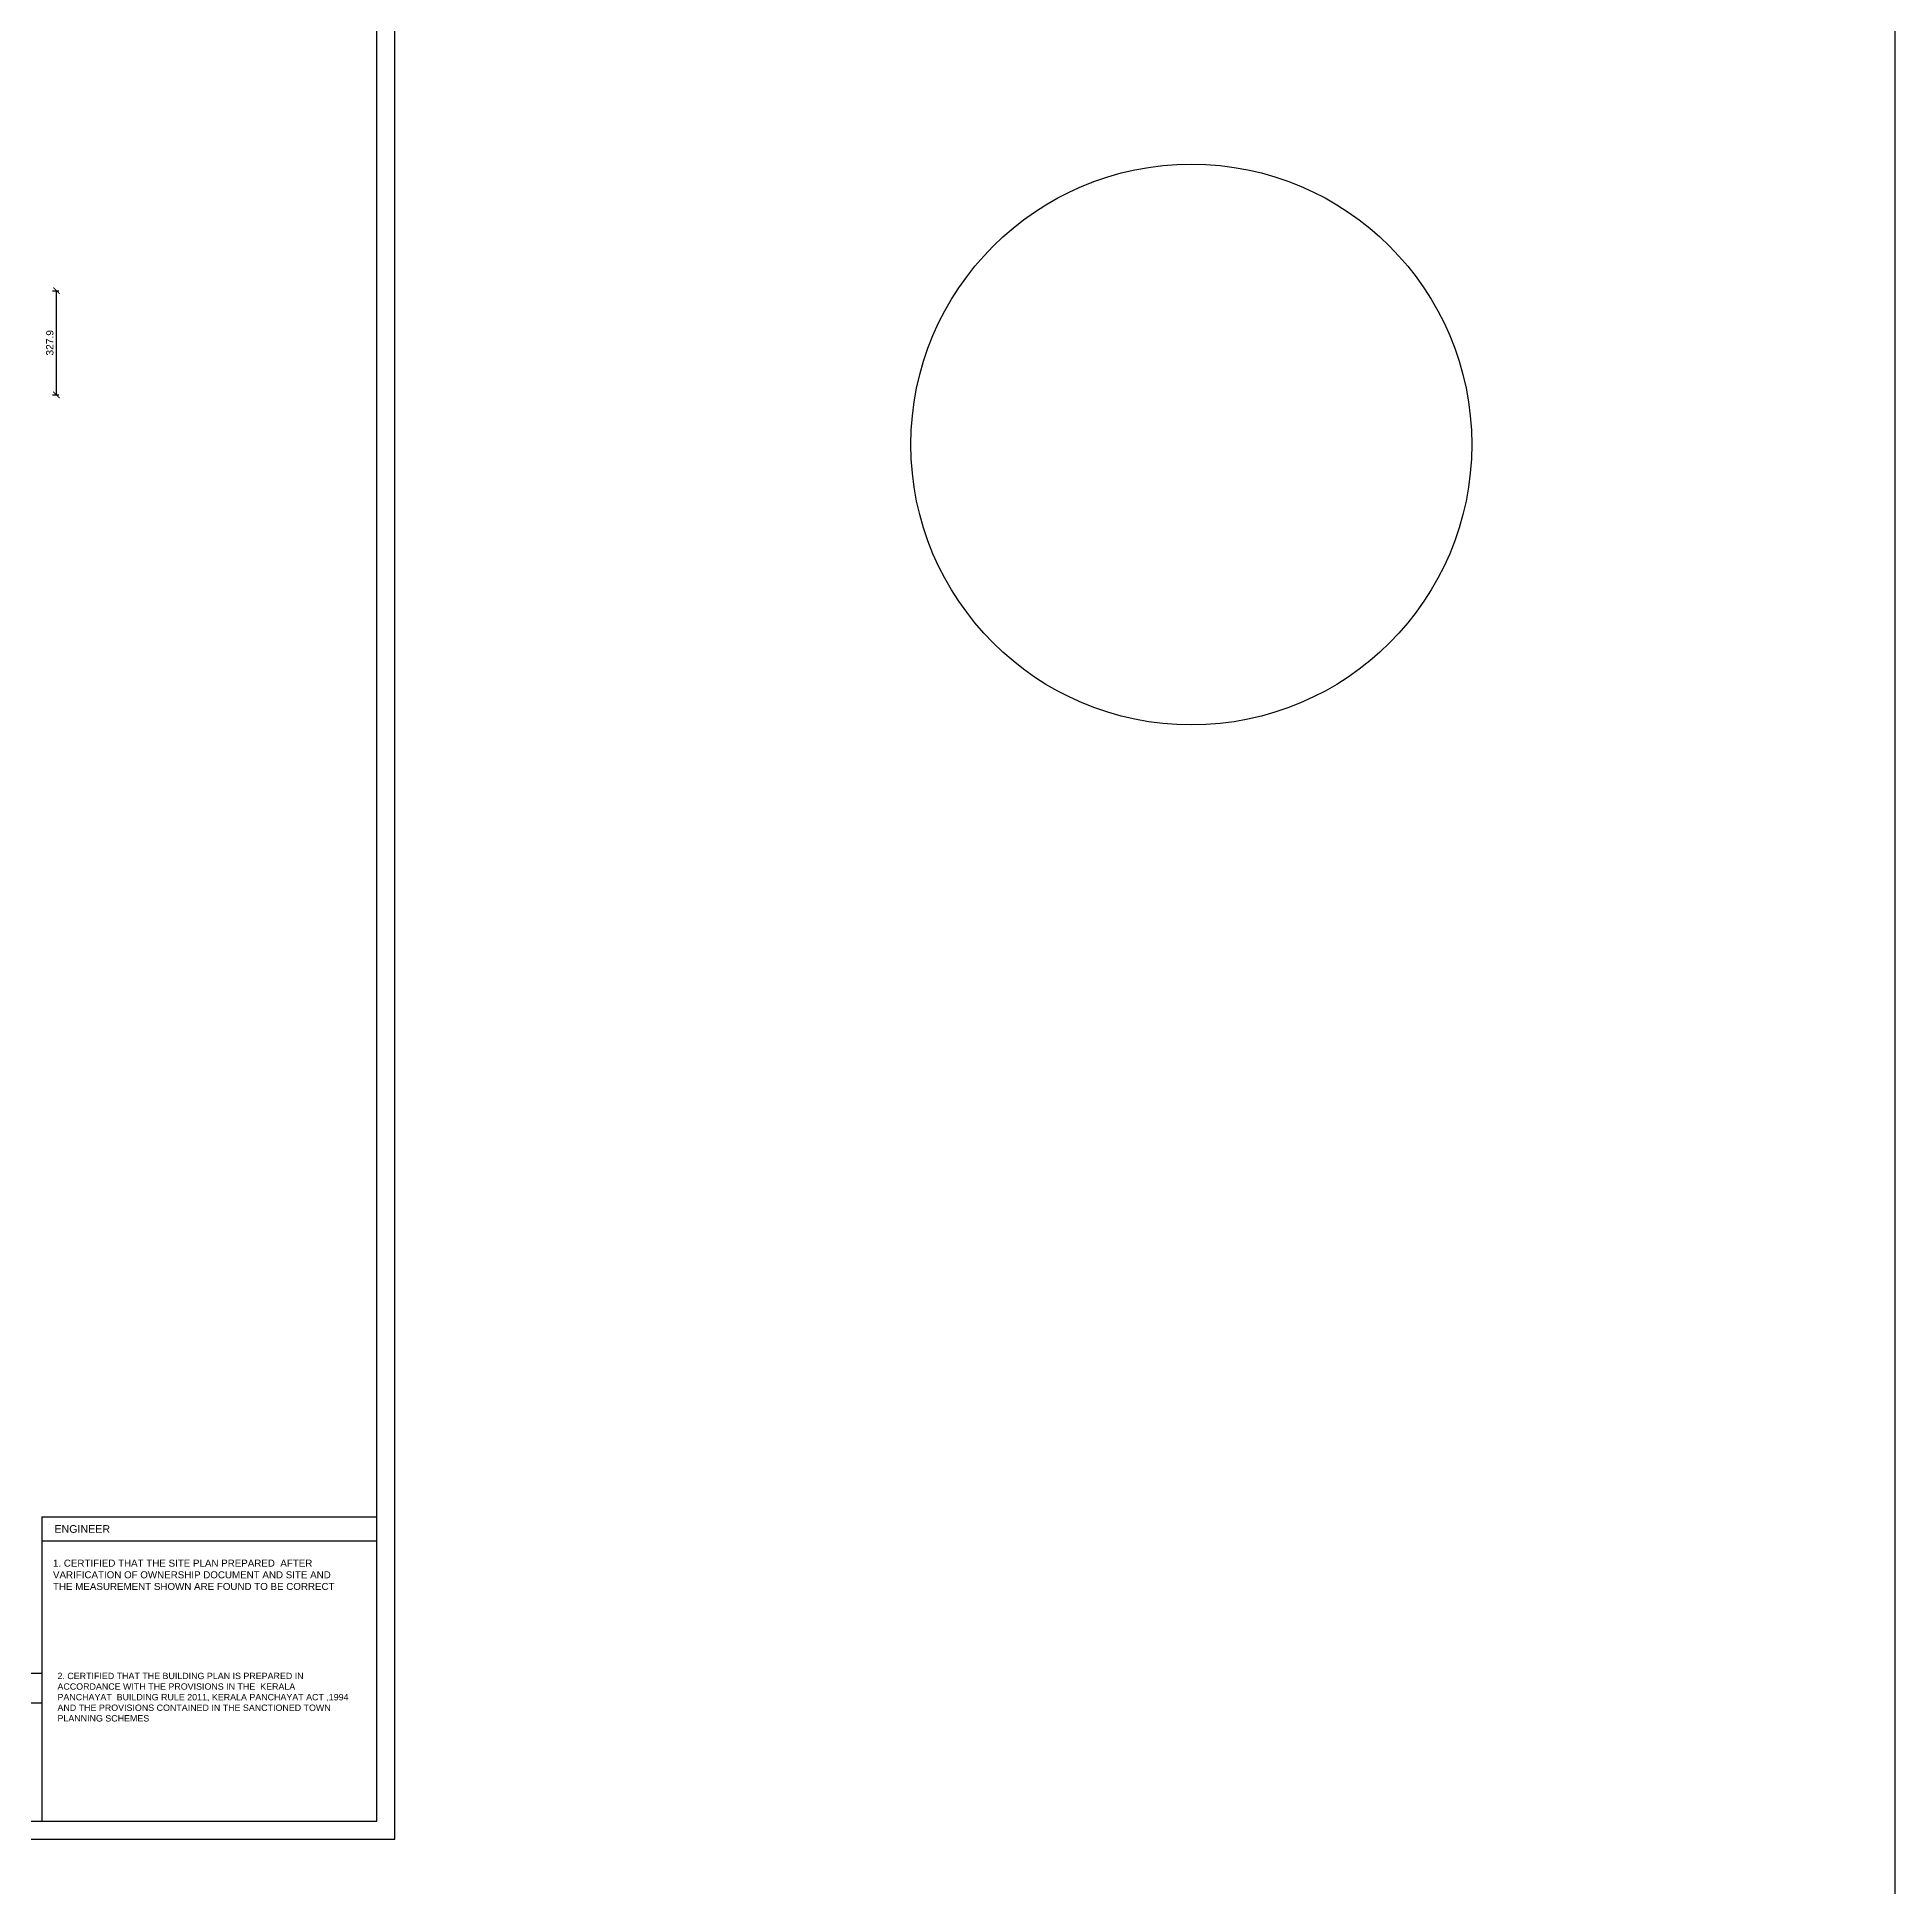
# Model space of a CAD drawing. Extents: x 53439 to 79867, y -144071 to -73305.
# Drawn here: x 74021 to 79867, y -102655 to -96831 of the extents above; entities that cross this region are included whole.
import ezdxf

# ---------------------------------------------------------------- set-up
doc = ezdxf.new("R2010")
doc.units = 0
doc.header["$LTSCALE"] = 0.1
doc.header["$MEASUREMENT"] = 0
doc.header["$PDMODE"] = 35
doc.header["$PDSIZE"] = -0.8
doc.layers.get('DEFPOINTS').update_dxf_attribs({"linetype": 'CONTINUOUS'})
for name, color, linetype in [('BOR', 200, 'CONTINUOUS'), ('BOR1', 230, 'CONTINUOUS'), ('HAT', 253, 'CONTINUOUS'), ('LAYER4', 130, 'CONTINUOUS'), ('WALL', 6, 'CONTINUOUS')]:
    doc.layers.add(name, color=color, linetype=linetype)
doc.styles.add('1MM', font='arial.ttf')
doc.styles.add('3MM', font='arial.ttf')
doc.dimstyles.new('KRI', dxfattribs={"dimtxt": 23, "dimasz": 20, "dimexe": 7, "dimexo": 0, "dimgap": 9, "dimtad": 1, "dimdec": 1, "dimzin": 1, "dimtxsty": '1MM', "dimblk": 'ARCHTICK', "dimcen": 0.5, "dimclrd": 252, "dimclre": 252, "dimclrt": 7, "dimaunit": 1, "dimadec": 8, "dimazin": 3, "dimtfac": 1, "dimtdec": 1, "dimtmove": 0, "dimatfit": 3})

# ---------------------------------------------------------------- blocks, each defined once
blk = doc.blocks.new('_ARCHTICK')
at = {"layer": 'WALL', "color": 0, "const_width": 0.15}
blk.add_lwpolyline([(-0.5, -0.5), (0.5, 0.5)], dxfattribs=at)
blk = doc.blocks.new('*D446')
at = {"layer": 'DEFPOINTS', "color": 0, "linetype": 'CONTINUOUS', "ltscale": 0.1}
for p in [(73711.3, -97629.1, 0), (74082, -97629.1), (73711.3, -97957, 0)]:
    blk.add_point(p, dxfattribs=at)
at = {"layer": 'WALL', "color": 252, "ltscale": 0.1}
for p, q in [((74069.5, -97629.1), (74089, -97629.1)), ((74082, -97957), (74082, -97629.1)), ((74069.5, -97957), (74089, -97957))]:
    blk.add_line(p, q, dxfattribs=at)
at = {"layer": 'WALL', "color": 252, "linetype": 'CONTINUOUS', "ltscale": 0.1, "xscale": 20, "yscale": 20, "zscale": 20}
for p, rotation in [((74082, -97629.1), 90), ((74082, -97957), 270)]:
    blk.add_blockref('_ARCHTICK', p, dxfattribs=dict(at, rotation=rotation))
at = {"layer": 'WALL', "color": 7, "linetype": 'CONTINUOUS', "ltscale": 0.1, "insert": (74061.2, -97793.1), "char_height": 23, "attachment_point": 5, "rotation": 90, "style": '1MM'}
blk.add_mtext('327.9', dxfattribs=at)

msp = doc.modelspace()

# ---------------------------------------------------------------- linework, layer by layer
at = {"layer": 'BOR', "linetype": 'CONTINUOUS'}
for p, q in [((74035.82, -101487.95), (74035.82, -102445.54)), ((74035.82, -101487.95), (75090.52, -101487.95)), ((74035.82, -101980.65), (68491.66, -101980.65)), ((70841.35, -102073.47), (74035.82, -102073.47))]:
    msp.add_line(p, q, dxfattribs=at)
at = {"layer": 'BOR'}
msp.add_lwpolyline([(75090.52, -94254.26), (58882.7, -94254.26), (58882.7, -102445.54), (75090.52, -102445.54)], close=True, dxfattribs=at)
at = {"layer": 'BOR1'}
msp.add_line((74035.82, -101563.24), (75090.52, -101563.24), dxfattribs=at)
msp.add_lwpolyline([(75147.05, -94197.74), (58826.17, -94197.74), (58826.17, -102502.07), (75147.05, -102502.07)], close=True, dxfattribs=at)
at = {"layer": 'WALL', "color": 6, "linetype": 'CONTINUOUS', "ltscale": 0.1}
msp.add_lwpolyline([(53439.41, -73304.98), (79867.15, -73304.98), (79867.15, -144071.42), (53439.41, -144071.42)], close=True, dxfattribs=at)
msp.add_circle((77653.4, -98113.25), 882.38, dxfattribs=at)

# ---------------------------------------------------------------- texts
at = {"layer": 'HAT', "linetype": 'CONTINUOUS', "ltscale": 0.1, "width": 916.654, "attachment_point": 1, "style": '1MM'}
for s, insert, char_height in [('1. CERTIFIED THAT THE SITE PLAN PREPARED  AFTER VARIFICATION OF OWNERSHIP DOCUMENT AND SITE AND THE MEASUREMENT SHOWN ARE FOUND TO BE CORRECT', (74071.08, -101622.45), 22), ('2. CERTIFIED THAT THE BUILDING PLAN IS PREPARED IN ACCORDANCE WITH THE PROVISIONS IN THE  KERALA PANCHAYAT  BUILDING RULE 2011, KERALA PANCHAYAT ACT ,1994 AND THE PROVISIONS CONTAINED IN THE SANCTIONED TOWN  PLANNING SCHEMES', (74085.21, -101978.45), 20)]:
    msp.add_mtext(s, dxfattribs=dict(at, insert=insert, char_height=char_height))
at = {"layer": 'LAYER4', "style": '3MM'}
msp.add_text('ENGINEER', height=24, dxfattribs=at).set_placement((74075.61, -101537.91))

# ---------------------------------------------------------------- dimensions: what is measured, and where the dimension line sits
at = {"layer": 'WALL', "color": 7, "linetype": 'CONTINUOUS', "ltscale": 0.1}
dim = msp.add_aligned_dim(p1=(73711.3, -97957.05, 0), p2=(73711.3, -97629.11, 0), distance=-370.69, dimstyle='KRI', override={"dimfxl": 12.5, "dimfxlon": 1}, dxfattribs=at)
dim.commit()
dim.dimension.update_dxf_attribs({"geometry": '*D446', "text_midpoint": (74061.24, -97793.08)})

doc.saveas('drawing.dxf')
